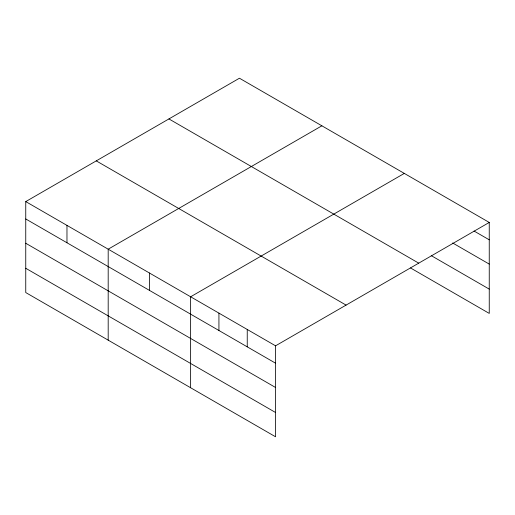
<?xml version="1.0" encoding="UTF-8"?>
<svg xmlns="http://www.w3.org/2000/svg" width="515" height="515" viewBox="0 0 515 515"><rect width="100%" height="100%" fill="white"/><g stroke="black" fill="none" stroke-linecap="round" stroke-linejoin="round"><path stroke-width="0.77" d="M410.532 267.961L489.25 313.41L489.25 222.441L239.443 78.216L25.75 201.59L25.75 292.559L275.557 436.784L275.557 345.816L25.75 201.59M321.881 125.808L108.189 249.183L108.189 340.158M404.314 173.401L190.621 296.782L190.621 387.75M275.557 345.816L489.25 222.441M474.058 231.042L489.25 239.816M452.653 242.971L489.25 264.098M431.248 255.633L489.25 289.121M168.926 118.933L418.734 263.152M96.266 160.88L346.074 305.099M25.75 218.965L275.557 363.191M25.75 243.254L275.557 387.48M25.75 268.276L275.557 412.496M247.245 329.471L247.245 346.846M218.933 313.126L218.933 330.501M149.402 272.982L149.402 290.357M66.969 225.39L66.969 242.765"/></g></svg>
